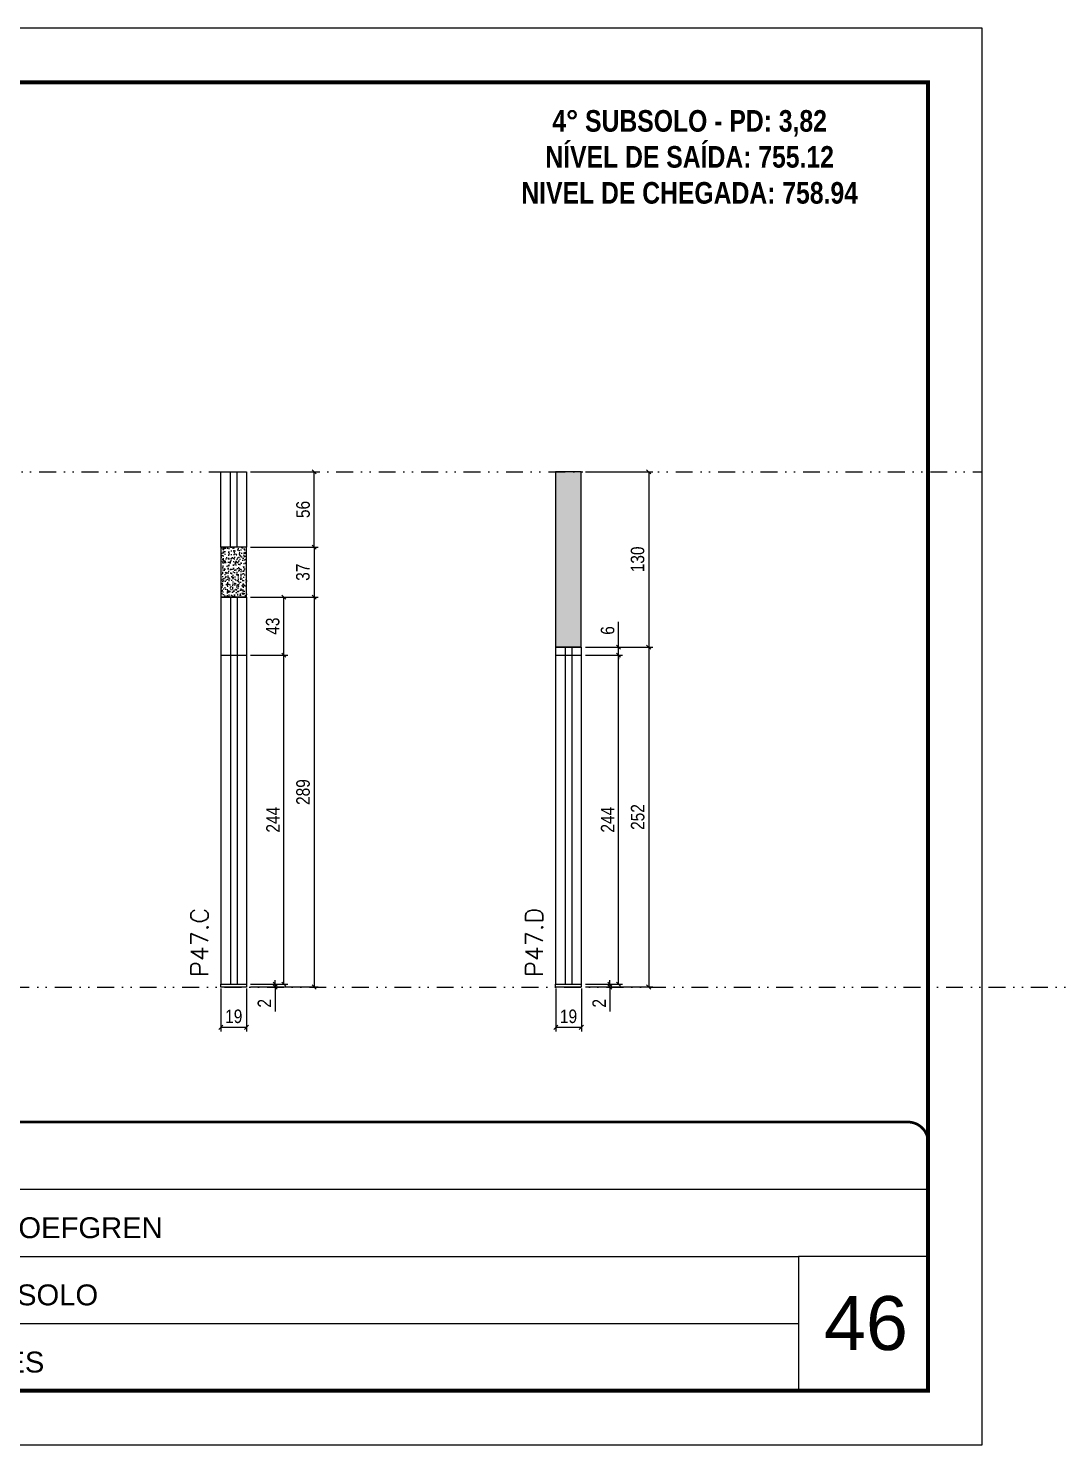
# Model space of a CAD drawing. Header units: millimetres. Extents: x 13777 to 27878, y -21631 to 6985.
# Drawn here: x 16777 to 17540, y -6700 to -5650 of the extents above; entities that cross this region are included whole.
import ezdxf

# ---------------------------------------------------------------- set-up
doc = ezdxf.new("R2010")
doc.units = ezdxf.units.MM
for name, pattern in [('CONTINUO', [0]), ('DASHED', [0.75, 0.5, -0.25]), ('DIVIDE2', [0.625, 0.25, -0.125, 0, -0.125, 0, -0.125])]:
    doc.linetypes.add(name, pattern=pattern)
for name, color, linetype, lineweight in [('CARIMBO', 255, 'Continuous', 9), ('Folhas', 255, 'Continuous', 9), ('SARRAFO DE PRESSAO', 251, 'DASHED', 9), ('Texto Seção', 7, 'Continuous', 15)]:
    doc.layers.add(name, color=color, linetype=linetype, lineweight=lineweight)
for name, color, linetype in [('COTA', 241, 'Continuous'), ('NOMENCLATURA', 7, 'Continuous'), ('Nível', 160, 'Continuous'), ('Painéis', 200, 'Continuous'), ('SARR_2.2x7', 40, 'Continuous')]:
    doc.layers.add(name, color=color, linetype=linetype)
doc.styles.add('ARIAL', font='arial.ttf')
doc.styles.add('COTA TECNICA', font='techl___.ttf', dxfattribs={"height": 10})
doc.styles.add('COTA TECNICA-50', font='techl___.ttf', dxfattribs={"height": 10})
doc.styles.add('REGUA-120', font='ROMANS.shx', dxfattribs={"height": 15})
doc.styles.add('ROMANC', font='techb___.ttf', dxfattribs={"height": 2.5})
doc.styles.add('Tecnologia', font='')
doc.styles.get('Tecnologia').set_extended_font_data('Forgotten Futurist')
doc.dimstyles.new('COTA PAINEL-50', dxfattribs={"dimtxt": 10, "dimasz": 3, "dimexe": 3, "dimexo": 3, "dimgap": 3, "dimtad": 1, "dimdec": 1, "dimzin": 12, "dimdsep": 46, "dimtxsty": 'COTA TECNICA-50', "dimblk1": 'OBLIQUE', "dimblk2": 'OBLIQUE', "dimsah": 1, "dimcen": 0.9, "dimclrd": 4, "dimclre": 4, "dimclrt": 240, "dimadec": 1, "dimazin": 3, "dimtfac": 1, "dimtdec": 1, "dimtmove": 0, "dimatfit": 3, "dimfxl": 1, "dimtolj": 1, "dimtzin": 12, "dimarcsym": 0})
doc.dimstyles.new('PAINEL', dxfattribs={"dimtxt": 10, "dimasz": 3, "dimexe": 3, "dimexo": 3, "dimgap": 3, "dimtad": 1, "dimdec": 1, "dimzin": 12, "dimdsep": 46, "dimtxsty": 'COTA TECNICA', "dimblk1": 'OBLIQUE', "dimblk2": 'OBLIQUE', "dimsah": 1, "dimcen": 0.9, "dimclrd": 4, "dimclre": 4, "dimclrt": 240, "dimadec": 1, "dimazin": 3, "dimtfac": 1, "dimtdec": 1, "dimtmove": 0, "dimatfit": 3, "dimfxl": 1, "dimtolj": 1, "dimtzin": 12, "dimarcsym": 0})

# ---------------------------------------------------------------- blocks, each defined once
blk = doc.blocks.new('9999999999')
at = {"color": 30, "linetype": 'CONTINUO'}
for p, q in [((98564.6, 34230.2), (98564.6, 34429.4)), ((98564.6, 34379.6), (99584, 34379.6)), ((98564.6, 34329.8), (99488, 34329.8)), ((99584, 34329.8), (99488, 34329.8)), ((99488, 34329.8), (99488, 34230.2)), ((98564.6, 34280), (99488, 34280))]:
    blk.add_line(p, q, dxfattribs=at)
at = {"color": 30, "linetype": 'CONTINUO', "const_width": 2}
blk.add_lwpolyline([(99584, 34230.2), (99584, 34414.4, 0.414214), (99569, 34429.4), (98229, 34429.4, 0.414214), (98214, 34414.4), (98214, 34245.2, 0.414214), (98229, 34230.2), (99584, 34230.2)], format="xyb", dxfattribs=at)
at = {"layer": 'Folhas'}
blk.add_lwpolyline([(98139, 34190.2), (99624, 34190.2), (99624, 35240.2), (98139, 35240.2)], close=True, dxfattribs=at)
at = {"layer": 'Folhas', "color": 30, "const_width": 3}
blk.add_lwpolyline([(98214, 34230.2), (99584, 34230.2), (99584, 35200.2), (98214, 35200.2)], close=True, dxfattribs=at)
at = {"color": 7, "linetype": 'Continuous', "ltscale": 5, "style": 'ARIAL'}
for s, height, p in [('SKR', 15.48, (98837.7, 34393.1)), ('LEAF LOEFGREN', 15.483, (98837.7, 34343.3)), ('4° SUBSOLO', 15.48, (98837.7, 34293.5)), ('NOVA SISTEMAS CONSTRUTIVOS', 11.059, (98263.2, 34267.2)), ('PILARES', 15.48, (98837.7, 34243.7))]:
    blk.add_text(s, height=height, dxfattribs=at).set_placement(p)
at = {"layer": 'Folhas', "color": 7, "style": 'Tecnologia', "width": 1.5}
for s, p in [('CLIENTE:', (98573.7, 34397.2)), ('OBRA:', (98573.7, 34347.3)), ('PAVIMENTO:', (98573.7, 34297.5)), ('PROJETO:', (98573.7, 34247.7))]:
    blk.add_text(s, height=14, dxfattribs=at).set_placement(p)
blk = doc.blocks.new('_Oblique')
at = {"color": 0, "linetype": 'ByBlock', "lineweight": -2}
blk.add_line((-0.5, -0.5), (0.5, 0.5), dxfattribs=at)
blk = doc.blocks.new('*D1155')
at = {"layer": 'COTA', "color": 4, "lineweight": -2, "transparency": 16777216}
for p, q in [((16919.4, -6361.3), (16919.4, -6393.2)), ((16938.4, -6361.3), (16938.4, -6393.2)), ((16919.4, -6390.2), (16938.4, -6390.2))]:
    blk.add_line(p, q, dxfattribs=at)
at = {"layer": 'Defpoints', "color": 0, "transparency": 16777216}
for p in [(16919.4, -6358.3), (16938.4, -6358.3), (16938.4, -6390.2)]:
    blk.add_point(p, dxfattribs=at)
at = {"layer": 'COTA', "color": 4, "lineweight": -2, "transparency": 16777216, "xscale": 3, "yscale": 3, "zscale": 3, "rotation": 180}
blk.add_blockref('_Oblique', (16919.4, -6390.2), dxfattribs=at)
at = {"layer": 'COTA', "color": 4, "lineweight": -2, "transparency": 16777216, "xscale": 3, "yscale": 3, "zscale": 3}
blk.add_blockref('_Oblique', (16938.4, -6390.2), dxfattribs=at)
at = {"layer": 'COTA', "color": 240, "transparency": 16777216, "insert": (16928.9, -6382.1), "char_height": 10, "attachment_point": 5, "style": 'COTA TECNICA'}
blk.add_mtext('\\A1;19', dxfattribs=at)
blk = doc.blocks.new('*D1156')
at = {"layer": 'COTA', "color": 4, "lineweight": -2, "transparency": 16777216}
for p, q in [((16941.4, -6358.3), (16962.6, -6358.3)), ((16941.4, -6360.3), (16962.6, -6360.3)), ((16959.6, -6358.3), (16959.6, -6355.3)), ((16959.6, -6358.3), (16959.6, -6360.3)), ((16959.6, -6360.3), (16959.6, -6378.4))]:
    blk.add_line(p, q, dxfattribs=at)
at = {"layer": 'Defpoints', "color": 0, "transparency": 16777216}
for p in [(16938.4, -6358.3), (16938.4, -6360.3), (16959.6, -6358.3)]:
    blk.add_point(p, dxfattribs=at)
at = {"layer": 'COTA', "color": 4, "lineweight": -2, "transparency": 16777216, "xscale": 3, "yscale": 3, "zscale": 3}
for p, rotation in [((16959.6, -6358.3), 270), ((16959.6, -6360.3), 90)]:
    blk.add_blockref('_Oblique', p, dxfattribs=dict(at, rotation=rotation))
at = {"layer": 'COTA', "color": 240, "transparency": 16777216, "insert": (16951.6, -6372.4), "char_height": 10, "attachment_point": 5, "rotation": 90, "style": 'COTA TECNICA-50'}
blk.add_mtext('\\A1;2', dxfattribs=at)
blk = doc.blocks.new('*D1158')
at = {"layer": 'COTA', "color": 4, "linetype": 'ByBlock', "lineweight": -2, "transparency": 16777216}
for p, q in [((16941.4, -6034.3), (16991.4, -6034.3)), ((16988.4, -6034.3), (16988.4, -6071.3)), ((16941.4, -6071.3), (16991.4, -6071.3))]:
    blk.add_line(p, q, dxfattribs=at)
at = {"layer": 'Defpoints', "color": 0, "linetype": 'ByBlock', "transparency": 16777216}
for p in [(16938.4, -6034.3), (16938.4, -6071.3), (16988.4, -6071.3)]:
    blk.add_point(p, dxfattribs=at)
at = {"layer": 'COTA', "color": 4, "linetype": 'ByBlock', "lineweight": -2, "transparency": 16777216, "xscale": 3, "yscale": 3, "zscale": 3}
for p, rotation in [((16988.4, -6034.3), 90), ((16988.4, -6071.3), 270)]:
    blk.add_blockref('_Oblique', p, dxfattribs=dict(at, rotation=rotation))
at = {"layer": 'COTA', "color": 240, "linetype": 'ByBlock', "transparency": 16777216, "insert": (16980.2, -6052.8), "char_height": 10, "attachment_point": 5, "rotation": 90, "style": 'COTA TECNICA'}
blk.add_mtext('\\A1;37', dxfattribs=at)
blk = doc.blocks.new('*D1157')
at = {"layer": 'COTA', "color": 4, "lineweight": -2, "transparency": 16777216}
for p, q in [((16941.4, -6114.3), (16969, -6114.3)), ((16966, -6358.3), (16966, -6114.3)), ((16941.4, -6358.3), (16969, -6358.3))]:
    blk.add_line(p, q, dxfattribs=at)
at = {"layer": 'Defpoints', "color": 0, "transparency": 16777216}
for p in [(16938.4, -6114.3), (16966, -6114.3), (16938.4, -6358.3)]:
    blk.add_point(p, dxfattribs=at)
at = {"layer": 'COTA', "color": 4, "lineweight": -2, "transparency": 16777216, "xscale": 3, "yscale": 3, "zscale": 3}
for p, rotation in [((16966, -6114.3), 90), ((16966, -6358.3), 270)]:
    blk.add_blockref('_Oblique', p, dxfattribs=dict(at, rotation=rotation))
at = {"layer": 'COTA', "color": 240, "transparency": 16777216, "insert": (16958, -6236.3), "char_height": 10, "attachment_point": 5, "rotation": 90, "style": 'COTA TECNICA-50'}
blk.add_mtext('\\A1;244', dxfattribs=at)
blk = doc.blocks.new('*D1159')
at = {"layer": 'COTA', "color": 4, "lineweight": -2, "transparency": 16777216}
for p, q in [((16941.4, -6071.3), (16969, -6071.3)), ((16966, -6114.3), (16966, -6071.3)), ((16941.4, -6114.3), (16969, -6114.3))]:
    blk.add_line(p, q, dxfattribs=at)
at = {"layer": 'Defpoints', "color": 0, "transparency": 16777216}
for p in [(16938.4, -6071.3), (16966, -6071.3), (16938.4, -6114.3)]:
    blk.add_point(p, dxfattribs=at)
at = {"layer": 'COTA', "color": 4, "lineweight": -2, "transparency": 16777216, "xscale": 3, "yscale": 3, "zscale": 3}
for p, rotation in [((16966, -6071.3), 90), ((16966, -6114.3), 270)]:
    blk.add_blockref('_Oblique', p, dxfattribs=dict(at, rotation=rotation))
at = {"layer": 'COTA', "color": 240, "transparency": 16777216, "insert": (16957.8, -6092.8), "char_height": 10, "attachment_point": 5, "rotation": 90, "style": 'COTA TECNICA'}
blk.add_mtext('\\A1;43', dxfattribs=at)
blk = doc.blocks.new('*D1160')
at = {"layer": 'COTA', "color": 4, "lineweight": -2, "transparency": 16777216}
for p, q in [((16941.4, -6071.3), (16991.4, -6071.3)), ((16988.4, -6071.3), (16988.4, -6360.3)), ((16941.4, -6360.3), (16991.4, -6360.3))]:
    blk.add_line(p, q, dxfattribs=at)
at = {"layer": 'Defpoints', "color": 0, "transparency": 16777216}
for p in [(16938.4, -6071.3), (16938.4, -6360.3), (16988.4, -6360.3)]:
    blk.add_point(p, dxfattribs=at)
at = {"layer": 'COTA', "color": 4, "lineweight": -2, "transparency": 16777216, "xscale": 3, "yscale": 3, "zscale": 3}
for p, rotation in [((16988.4, -6071.3), 90), ((16988.4, -6360.3), 270)]:
    blk.add_blockref('_Oblique', p, dxfattribs=dict(at, rotation=rotation))
at = {"layer": 'COTA', "color": 240, "transparency": 16777216, "insert": (16980.3, -6215.8), "char_height": 10, "attachment_point": 5, "rotation": 90, "style": 'COTA TECNICA'}
blk.add_mtext('\\A1;289', dxfattribs=at)
blk = doc.blocks.new('*D1161')
at = {"layer": 'COTA', "color": 4, "lineweight": -2, "transparency": 16777216}
for p, q in [((16941.4, -5978.3), (16991.4, -5978.3)), ((16988.4, -6034.3), (16988.4, -5978.3)), ((16941.4, -6034.3), (16991.4, -6034.3))]:
    blk.add_line(p, q, dxfattribs=at)
at = {"layer": 'Defpoints', "color": 0, "transparency": 16777216}
for p in [(16938.4, -5978.3), (16988.4, -5978.3), (16938.4, -6034.3)]:
    blk.add_point(p, dxfattribs=at)
at = {"layer": 'COTA', "color": 4, "lineweight": -2, "transparency": 16777216, "xscale": 3, "yscale": 3, "zscale": 3}
for p, rotation in [((16988.4, -5978.3), 90), ((16988.4, -6034.3), 270)]:
    blk.add_blockref('_Oblique', p, dxfattribs=dict(at, rotation=rotation))
at = {"layer": 'COTA', "color": 240, "transparency": 16777216, "insert": (16980.3, -6006.3), "char_height": 10, "attachment_point": 5, "rotation": 90, "style": 'COTA TECNICA'}
blk.add_mtext('\\A1;56', dxfattribs=at)
blk = doc.blocks.new('*D1163')
at = {"layer": 'COTA', "color": 4, "lineweight": -2, "transparency": 16777216}
for p, q in [((17167.5, -6361.3), (17167.5, -6393.2)), ((17186.5, -6361.3), (17186.5, -6393.2)), ((17167.5, -6390.2), (17186.5, -6390.2))]:
    blk.add_line(p, q, dxfattribs=at)
at = {"layer": 'Defpoints', "color": 0, "transparency": 16777216}
for p in [(17167.5, -6358.3), (17186.5, -6358.3), (17186.5, -6390.2)]:
    blk.add_point(p, dxfattribs=at)
at = {"layer": 'COTA', "color": 4, "lineweight": -2, "transparency": 16777216, "xscale": 3, "yscale": 3, "zscale": 3, "rotation": 180}
blk.add_blockref('_Oblique', (17167.5, -6390.2), dxfattribs=at)
at = {"layer": 'COTA', "color": 4, "lineweight": -2, "transparency": 16777216, "xscale": 3, "yscale": 3, "zscale": 3}
blk.add_blockref('_Oblique', (17186.5, -6390.2), dxfattribs=at)
at = {"layer": 'COTA', "color": 240, "transparency": 16777216, "insert": (17177, -6382.1), "char_height": 10, "attachment_point": 5, "style": 'COTA TECNICA'}
blk.add_mtext('\\A1;19', dxfattribs=at)
blk = doc.blocks.new('*D1164')
at = {"layer": 'COTA', "color": 4, "lineweight": -2, "transparency": 16777216}
for p, q in [((17189.5, -6358.3), (17210.7, -6358.3)), ((17189.5, -6360.3), (17210.7, -6360.3)), ((17207.7, -6358.3), (17207.7, -6355.3)), ((17207.7, -6358.3), (17207.7, -6360.3)), ((17207.7, -6360.3), (17207.7, -6378.4))]:
    blk.add_line(p, q, dxfattribs=at)
at = {"layer": 'Defpoints', "color": 0, "transparency": 16777216}
for p in [(17186.5, -6358.3), (17186.5, -6360.3), (17207.7, -6358.3)]:
    blk.add_point(p, dxfattribs=at)
at = {"layer": 'COTA', "color": 4, "lineweight": -2, "transparency": 16777216, "xscale": 3, "yscale": 3, "zscale": 3}
for p, rotation in [((17207.7, -6358.3), 270), ((17207.7, -6360.3), 90)]:
    blk.add_blockref('_Oblique', p, dxfattribs=dict(at, rotation=rotation))
at = {"layer": 'COTA', "color": 240, "transparency": 16777216, "insert": (17199.7, -6372.4), "char_height": 10, "attachment_point": 5, "rotation": 90, "style": 'COTA TECNICA-50'}
blk.add_mtext('\\A1;2', dxfattribs=at)
blk = doc.blocks.new('*D1167')
at = {"layer": 'COTA', "color": 4, "linetype": 'ByBlock', "lineweight": -2, "transparency": 16777216}
for p, q in [((17189.5, -5978.3), (17239.4, -5978.3)), ((17236.4, -5978.3), (17236.4, -6108.3)), ((17189.5, -6108.3), (17239.4, -6108.3))]:
    blk.add_line(p, q, dxfattribs=at)
at = {"layer": 'Defpoints', "color": 0, "linetype": 'ByBlock', "transparency": 16777216}
for p in [(17186.5, -5978.3), (17186.5, -6108.3), (17236.4, -6108.3)]:
    blk.add_point(p, dxfattribs=at)
at = {"layer": 'COTA', "color": 4, "linetype": 'ByBlock', "lineweight": -2, "transparency": 16777216, "xscale": 3, "yscale": 3, "zscale": 3}
for p, rotation in [((17236.4, -5978.3), 90), ((17236.4, -6108.3), 270)]:
    blk.add_blockref('_Oblique', p, dxfattribs=dict(at, rotation=rotation))
at = {"layer": 'COTA', "color": 240, "linetype": 'ByBlock', "transparency": 16777216, "insert": (17228.2, -6043.3), "char_height": 10, "attachment_point": 5, "rotation": 90, "style": 'COTA TECNICA'}
blk.add_mtext('\\A1;130', dxfattribs=at)
blk = doc.blocks.new('*D1162')
at = {"layer": 'COTA', "color": 4, "lineweight": -2, "transparency": 16777216}
for p, q in [((17189.5, -6114.3), (17217.1, -6114.3)), ((17214.1, -6358.3), (17214.1, -6114.3)), ((17189.5, -6358.3), (17217.1, -6358.3))]:
    blk.add_line(p, q, dxfattribs=at)
at = {"layer": 'Defpoints', "color": 0, "transparency": 16777216}
for p in [(17186.5, -6114.3), (17214.1, -6114.3), (17186.5, -6358.3)]:
    blk.add_point(p, dxfattribs=at)
at = {"layer": 'COTA', "color": 4, "lineweight": -2, "transparency": 16777216, "xscale": 3, "yscale": 3, "zscale": 3}
for p, rotation in [((17214.1, -6114.3), 90), ((17214.1, -6358.3), 270)]:
    blk.add_blockref('_Oblique', p, dxfattribs=dict(at, rotation=rotation))
at = {"layer": 'COTA', "color": 240, "transparency": 16777216, "insert": (17206, -6236.3), "char_height": 10, "attachment_point": 5, "rotation": 90, "style": 'COTA TECNICA-50'}
blk.add_mtext('\\A1;244', dxfattribs=at)
blk = doc.blocks.new('*D1166')
at = {"layer": 'COTA', "color": 4, "lineweight": -2, "transparency": 16777216}
for p, q in [((17214.1, -6108.3), (17214.1, -6089.6)), ((17189.5, -6108.3), (17217.1, -6108.3)), ((17214.1, -6114.3), (17214.1, -6108.3)), ((17189.5, -6114.3), (17217.1, -6114.3)), ((17214.1, -6114.3), (17214.1, -6117.3))]:
    blk.add_line(p, q, dxfattribs=at)
at = {"layer": 'Defpoints', "color": 0, "transparency": 16777216}
for p in [(17186.5, -6108.3), (17214.1, -6108.3), (17186.5, -6114.3)]:
    blk.add_point(p, dxfattribs=at)
at = {"layer": 'COTA', "color": 4, "lineweight": -2, "transparency": 16777216, "xscale": 3, "yscale": 3, "zscale": 3}
for p, rotation in [((17214.1, -6108.3), 270), ((17214.1, -6114.3), 90)]:
    blk.add_blockref('_Oblique', p, dxfattribs=dict(at, rotation=rotation))
at = {"layer": 'COTA', "color": 240, "transparency": 16777216, "insert": (17206, -6096), "char_height": 10, "attachment_point": 5, "rotation": 90, "style": 'COTA TECNICA'}
blk.add_mtext('\\A1;6', dxfattribs=at)
blk = doc.blocks.new('*D1165')
at = {"layer": 'COTA', "color": 4, "lineweight": -2, "transparency": 16777216}
for p, q in [((17189.5, -6108.3), (17239.4, -6108.3)), ((17236.4, -6108.3), (17236.4, -6360.3)), ((17189.5, -6360.3), (17239.4, -6360.3))]:
    blk.add_line(p, q, dxfattribs=at)
at = {"layer": 'Defpoints', "color": 0, "transparency": 16777216}
for p in [(17186.5, -6108.3), (17186.5, -6360.3), (17236.4, -6360.3)]:
    blk.add_point(p, dxfattribs=at)
at = {"layer": 'COTA', "color": 4, "lineweight": -2, "transparency": 16777216, "xscale": 3, "yscale": 3, "zscale": 3}
for p, rotation in [((17236.4, -6108.3), 90), ((17236.4, -6360.3), 270)]:
    blk.add_blockref('_Oblique', p, dxfattribs=dict(at, rotation=rotation))
at = {"layer": 'COTA', "color": 240, "transparency": 16777216, "insert": (17228.3, -6234.3), "char_height": 10, "attachment_point": 5, "rotation": 90, "style": 'COTA TECNICA'}
blk.add_mtext('\\A1;252', dxfattribs=at)

msp = doc.modelspace()

# ---------------------------------------------------------------- hatches: boundary and pattern name
at = {"layer": 'COTA'}
h = msp.add_hatch(dxfattribs=at)
h.set_pattern_fill('AR-CONC', color=256, scale=0.03)
h.set_pattern_definition([(50, (287.4865, 56), (5.4655401, -0.4781726), [0.5715, -6.2865]), (355, (287.4865, 56), (-1.0573026, 5.7317054), [0.4572, -5.0292175]), (100.451445, (287.942, 55.96), (4.4082374, 5.2535326), [0.4857003, -5.3427073]), (46.1842, (287.4865, 57.524), (8.1323712, -1.2612698), [0.85725, -9.42975]), (96.63556, (288.164, 57.419), (7.122124, 7.4227837), [0.7285507, -8.0140682]), (351.18415, (287.4865, 57.524), (7.122124, 7.4227837), [0.685799, -7.543792]), (21, (288.2485, 57.143), (4.5484317, -3.067956), [0.5715, -6.2865]), (326, (288.2485, 57.143), (1.8540609, 5.525639), [0.4572, -5.0292]), (71.451445, (288.6275, 56.8873), (6.4024926, 2.457683), [0.4857003, -5.3426981]), (37.5, (287.4865, 56), (0.0926581, 2.53665117), [0, -4.96824, 0, -5.1054, 0, -5.04825]), (7.5, (287.4865, 56), (2.00458988, 3.00541724), [0, -2.91084, 0, -4.85394, 0, -1.92405]), (327.5, (285.7872, 56), (4.06771786, -0.17186232), [0, -1.905, 0, -5.9436, 0, -7.8867]), (317.5, (285.0252, 56), (4.44387544, 0.7627947), [0, -2.4765, 0, -3.94716, 0, -5.6007])])
h.paths.add_polyline_path([(17167.46, -6108.32), (17186.46, -6108.32), (17186.46, -5978.32), (17167.46, -5978.32)])
h = msp.add_hatch(dxfattribs=at)
h.set_pattern_fill('AR-CONC', color=256, scale=0.03)
h.set_pattern_definition([(50, (39.4758, 0), (5.4655401, -0.4781726), [0.5715, -6.2865]), (355, (39.476, 0), (-1.0573026, 5.7317054), [0.4572, -5.0292175]), (100.451445, (39.931, -0.04), (4.4082374, 5.2535326), [0.4857003, -5.3427073]), (46.1842, (39.476, 1.524), (8.1323712, -1.2612698), [0.85725, -9.42975]), (96.63556, (40.1535, 1.419), (7.122124, 7.4227837), [0.7285507, -8.0140682]), (351.18415, (39.476, 1.524), (7.122124, 7.4227837), [0.685799, -7.543792]), (21, (40.2378, 1.143), (4.5484317, -3.067956), [0.5715, -6.2865]), (326, (40.238, 1.143), (1.8540609, 5.525639), [0.4572, -5.0292]), (71.451445, (40.617, 0.8873), (6.4024926, 2.457683), [0.4857003, -5.3426981]), (37.5, (39.4758, 0), (0.0926581, 2.53665117), [0, -4.96824, 0, -5.1054, 0, -5.04825]), (7.5, (39.4758, 0), (2.00458988, 3.00541724), [0, -2.91084, 0, -4.85394, 0, -1.92405]), (327.5, (37.7765, 0), (4.06771786, -0.17186232), [0, -1.905, 0, -5.9436, 0, -7.8867]), (317.5, (37.0145, 0), (4.44387544, 0.7627947), [0, -2.4765, 0, -3.94716, 0, -5.6007])])
h.paths.add_polyline_path([(16919.45, -6071.34), (16938.45, -6071.34), (16938.45, -6034.32), (16919.45, -6034.32)])

# ---------------------------------------------------------------- linework, layer by layer
at = {"layer": 'COTA', "linetype": 'ByBlock'}
for points in [[(17167.46, -6108.32), (17186.46, -6108.32), (17186.46, -5978.32), (17167.46, -5978.32)], [(16919.45, -6071.34), (16938.45, -6071.34), (16938.45, -6034.32), (16919.45, -6034.32)]]:
    msp.add_lwpolyline(points, close=True, dxfattribs=at)
at = {"layer": 'Nível', "color": 4, "linetype": 'DIVIDE2', "ltscale": 50}
for p, q in [((15998.47, -5978.32), (17483.47, -5978.32)), ((13777.11, -6360.32), (21531.15, -6360.32))]:
    msp.add_line(p, q, dxfattribs=at)
at = {"layer": 'Painéis'}
for p, q in [((16919.45, -6071.34), (16919.45, -6358.32)), ((16919.45, -6071.34), (16938.45, -6071.34)), ((16938.45, -6071.34), (16919.45, -6071.34)), ((16938.45, -6071.34), (16938.45, -6358.32)), ((17167.46, -6108.32), (17167.46, -6358.32)), ((17167.46, -6108.32), (17186.46, -6108.32)), ((17186.46, -6108.32), (17167.46, -6108.32)), ((17186.46, -6108.32), (17186.46, -6358.32)), ((16919.45, -6114.32), (16938.45, -6114.32)), ((17167.46, -6114.32), (17186.46, -6114.32)), ((16919.45, -6358.32), (16938.45, -6358.32)), ((16919.45, -6358.32), (16938.45, -6358.32)), ((16919.45, -6360.32), (16919.45, -6358.32)), ((16938.45, -6360.32), (16919.45, -6360.32)), ((16938.45, -6358.32), (16938.45, -6360.32)), ((17167.46, -6358.32), (17186.46, -6358.32)), ((17167.46, -6358.32), (17186.46, -6358.32)), ((17167.46, -6360.32), (17167.46, -6358.32)), ((17186.46, -6360.32), (17167.46, -6360.32)), ((17186.46, -6358.32), (17186.46, -6360.32))]:
    msp.add_line(p, q, dxfattribs=at)
msp.add_lwpolyline([(16938.45, -6034.32), (16919.45, -6034.32), (16919.45, -5978.32), (16938.45, -5978.32)], close=True, dxfattribs=at)
at = {"layer": 'SARR_2.2x7'}
for p, q in [((16926.45, -6034.32), (16926.45, -5978.32)), ((16931.45, -6034.32), (16931.45, -5978.32)), ((16926.45, -6071.34), (16926.45, -6358.32)), ((16931.45, -6071.34), (16931.45, -6358.32)), ((17174.46, -6108.32), (17174.46, -6358.32)), ((17179.46, -6108.32), (17179.46, -6358.32))]:
    msp.add_line(p, q, dxfattribs=at)

# ---------------------------------------------------------------- block references
at = {"layer": 'SARRAFO DE PRESSAO', "color": 6, "linetype": 'ByBlock'}
msp.add_blockref('9999999999', (-82140.51, -40889.8), dxfattribs=at)

# ---------------------------------------------------------------- texts
at = {"layer": 'CARIMBO', "style": 'ARIAL'}
msp.add_text('46', height=40, dxfattribs=at).set_placement((17366.33, -6629.46))
at = {"layer": 'NOMENCLATURA', "color": 2, "insert": (17266.75, -5683.54), "char_height": 16, "attachment_point": 2, "style": 'ROMANC'}
msp.add_mtext_dynamic_manual_height_columns('\\P4° SUBSOLO - PD: 3,82\\PNÍVEL DE SAÍDA: 755.12\\PNIVEL DE CHEGADA: 758.94', width=300.2766, gutter_width=1, heights=[0], dxfattribs=at)
at = {"layer": 'Texto Seção', "char_height": 13, "width": 370.6998, "attachment_point": 7, "rotation": 90, "style": 'REGUA-120'}
for s, insert in [('P47.C', (16910, -6352.9)), ('P47.D', (17158.01, -6352.9))]:
    msp.add_mtext(s, dxfattribs=dict(at, insert=insert))

# ---------------------------------------------------------------- dimensions: what is measured, and where the dimension line sits
at = {"layer": 'COTA'}
for base, p1, p2, dimstyle, picture, middle in [((16988.44, -5978.32), (16938.45, -6034.32), (16938.45, -5978.32), 'PAINEL', '*D1161', (16980.33, -6006.32)), ((16966.05, -6071.34), (16938.45, -6114.32), (16938.45, -6071.34), 'PAINEL', '*D1159', (16957.83, -6092.83)), ((16988.44, -6360.32), (16938.45, -6071.34), (16938.45, -6360.32), 'PAINEL', '*D1160', (16980.34, -6215.83)), ((17214.06, -6108.32), (17186.46, -6114.32), (17186.46, -6108.32), 'PAINEL', '*D1166', (17205.96, -6095.98)), ((17236.45, -6360.32), (17186.46, -6108.32), (17186.46, -6360.32), 'PAINEL', '*D1165', (17228.34, -6234.32)), ((16966.05, -6114.32), (16938.45, -6358.32), (16938.45, -6114.32), 'COTA PAINEL-50', '*D1157', (16957.98, -6236.32)), ((17214.06, -6114.32), (17186.46, -6358.32), (17186.46, -6114.32), 'COTA PAINEL-50', '*D1162', (17205.99, -6236.32))]:
    dim = msp.add_linear_dim(base=base, p1=p1, p2=p2, angle=90, dimstyle=dimstyle, dxfattribs=at)
    dim.commit()
    dim.dimension.update_dxf_attribs({"geometry": picture, "text_midpoint": middle})
at = {"layer": 'COTA', "linetype": 'ByBlock'}
for base, p1, p2, picture, middle in [((17236.45, -6108.32), (17186.46, -5978.32), (17186.46, -6108.32), '*D1167', (17228.23, -6043.32)), ((16988.44, -6071.34), (16938.45, -6034.32), (16938.45, -6071.34), '*D1158', (16980.22, -6052.83))]:
    dim = msp.add_linear_dim(base=base, p1=p1, p2=p2, angle=90, dimstyle='PAINEL', dxfattribs=at)
    dim.commit()
    dim.dimension.update_dxf_attribs({"geometry": picture, "text_midpoint": middle})
at = {"layer": 'COTA'}
for base, p1, p2, picture, middle in [((16938.45, -6390.21), (16919.45, -6358.32), (16938.45, -6358.32), '*D1155', (16928.95, -6382.12)), ((17186.46, -6390.21), (17167.46, -6358.32), (17186.46, -6358.32), '*D1163', (17176.96, -6382.12))]:
    dim = msp.add_linear_dim(base=base, p1=p1, p2=p2, dimstyle='PAINEL', override={"dimarcsym": 2}, dxfattribs=at)
    dim.commit()
    dim.dimension.update_dxf_attribs({"geometry": picture, "text_midpoint": middle})
for base, p1, p2, picture, middle in [((16959.64, -6358.32), (16938.45, -6360.32), (16938.45, -6358.32), '*D1156', (16959.64, -6372.37)), ((17207.65, -6358.32), (17186.46, -6360.32), (17186.46, -6358.32), '*D1164', (17207.65, -6372.37))]:
    dim = msp.add_linear_dim(base=base, p1=p1, p2=p2, angle=90, dimstyle='COTA PAINEL-50', dxfattribs=at)
    dim.commit()
    dim.dimension.update_dxf_attribs({"geometry": picture, "text_midpoint": middle, "dimtype": 160})

doc.saveas('drawing.dxf')
